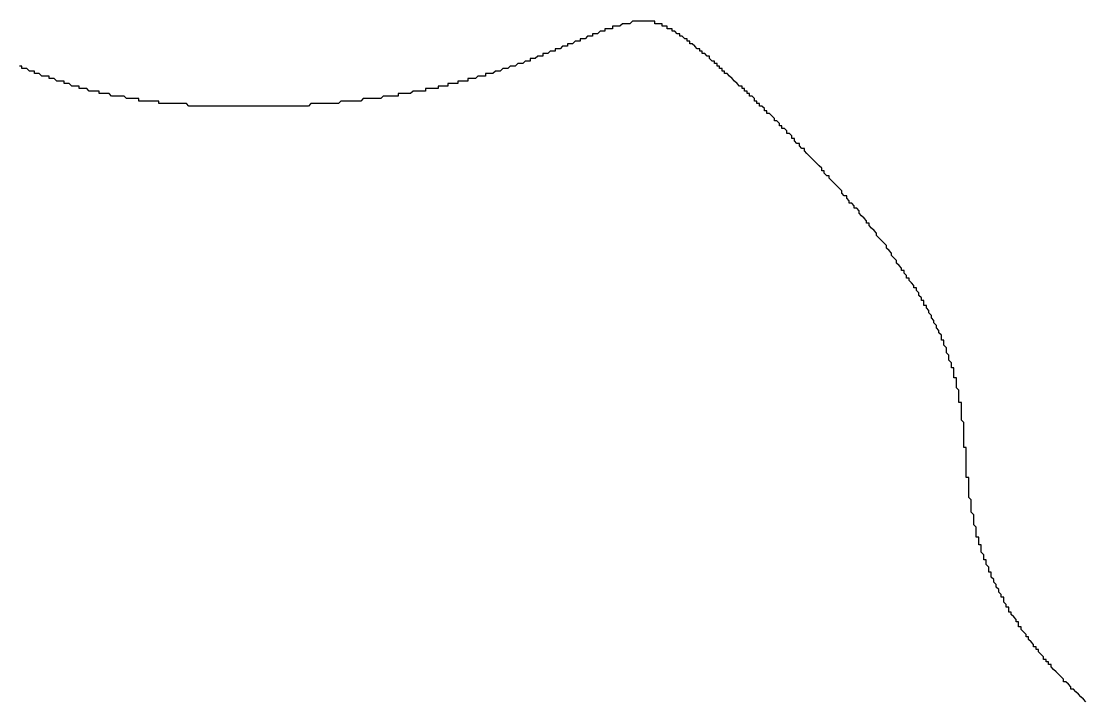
# Model space of a CAD drawing. Header units: millimetres. Extents: x 289 to 9778, y -894 to 6380.
# Drawn here: x 7131.967 to 7136.231, y 590.438 to 593.168 of the extents above; entities that cross this region are included whole.
import ezdxf

# ---------------------------------------------------------------- set-up
doc = ezdxf.new("R2010")
doc.units = ezdxf.units.MM

msp = doc.modelspace()

# ---------------------------------------------------------------- linework, layer by layer
msp.add_polyline3d([(7136.2397, 590.4375, 0), (7136.2297, 590.4475, 0), (7136.2297, 590.4475, 0), (7136.2197, 590.4575, 0), (7136.2197, 590.4575, 0), (7136.2197, 590.4575, 0), (7136.2097, 590.4675, 0), (7136.2097, 590.4675, 0), (7136.1997, 590.4775, 0), (7136.1997, 590.4775, 0), (7136.1897, 590.4875, 0), (7136.1897, 590.4875, 0), (7136.1797, 590.4875, 0), (7136.1797, 590.4975, 0), (7136.1797, 590.4975, 0), (7136.1697, 590.5075, 0), (7136.1697, 590.5075, 0), (7136.1597, 590.5175, 0), (7136.1597, 590.5175, 0), (7136.1497, 590.5175, 0), (7136.1497, 590.5275, 0), (7136.1497, 590.5275, 0), (7136.1397, 590.5375, 0), (7136.1397, 590.5375, 0), (7136.1297, 590.5475, 0), (7136.1297, 590.5475, 0), (7136.1197, 590.5575, 0), (7136.1197, 590.5575, 0), (7136.1197, 590.5575, 0), (7136.1097, 590.5675, 0), (7136.1097, 590.5675, 0), (7136.0997, 590.5775, 0), (7136.0997, 590.5775, 0), (7136.0997, 590.5875, 0), (7136.0897, 590.5875, 0), (7136.0897, 590.5975, 0), (7136.0797, 590.5975, 0), (7136.0797, 590.6075, 0), (7136.0697, 590.6075, 0), (7136.0697, 590.6175, 0), (7136.0697, 590.6175, 0), (7136.0597, 590.6275, 0), (7136.0597, 590.6275, 0), (7136.0497, 590.6375, 0), (7136.0497, 590.6375, 0), (7136.0497, 590.6475, 0), (7136.0397, 590.6475, 0), (7136.0397, 590.6575, 0), (7136.0297, 590.6575, 0), (7136.0297, 590.6675, 0), (7136.0297, 590.6675, 0), (7136.0197, 590.6775, 0), (7136.0197, 590.6775, 0), (7136.0097, 590.6875, 0), (7136.0097, 590.6875, 0), (7136.0097, 590.6975, 0), (7135.9997, 590.6975, 0), (7135.9997, 590.7075, 0), (7135.9997, 590.7075, 0), (7135.9897, 590.7175, 0), (7135.9897, 590.7175, 0), (7135.9797, 590.7275, 0), (7135.9797, 590.7275, 0), (7135.9797, 590.7375, 0), (7135.9697, 590.7375, 0), (7135.9697, 590.7475, 0), (7135.9697, 590.7575, 0), (7135.9597, 590.7575, 0), (7135.9597, 590.7675, 0), (7135.9597, 590.7675, 0), (7135.9497, 590.7775, 0), (7135.9497, 590.7775, 0), (7135.9397, 590.7875, 0), (7135.9397, 590.7875, 0), (7135.9397, 590.7975, 0), (7135.9297, 590.7975, 0), (7135.9297, 590.8075, 0), (7135.9297, 590.8175, 0), (7135.9197, 590.8175, 0), (7135.9197, 590.8275, 0), (7135.9197, 590.8275, 0), (7135.9097, 590.8375, 0), (7135.9097, 590.8375, 0), (7135.9097, 590.8475, 0), (7135.9097, 590.8575, 0), (7135.8997, 590.8575, 0), (7135.8997, 590.8675, 0), (7135.8997, 590.8675, 0), (7135.8897, 590.8775, 0), (7135.8897, 590.8875, 0), (7135.8897, 590.8875, 0), (7135.8797, 590.8975, 0), (7135.8797, 590.8975, 0), (7135.8797, 590.9075, 0), (7135.8697, 590.9175, 0), (7135.8697, 590.9175, 0), (7135.8697, 590.9275, 0), (7135.8697, 590.9275, 0), (7135.8597, 590.9375, 0), (7135.8597, 590.9475, 0), (7135.8597, 590.9475, 0), (7135.8597, 590.9575, 0), (7135.8497, 590.9575, 0), (7135.8497, 590.9675, 0), (7135.8497, 590.9775, 0), (7135.8497, 590.9775, 0), (7135.8397, 590.9875, 0), (7135.8397, 590.9975, 0), (7135.8397, 590.9975, 0), (7135.8397, 591.0075, 0), (7135.8297, 591.0075, 0), (7135.8297, 591.0175, 0), (7135.8297, 591.0275, 0), (7135.8297, 591.0275, 0), (7135.8197, 591.0375, 0), (7135.8197, 591.0475, 0), (7135.8197, 591.0475, 0), (7135.8197, 591.0575, 0), (7135.8197, 591.0675, 0), (7135.8097, 591.0675, 0), (7135.8097, 591.0775, 0), (7135.8097, 591.0875, 0), (7135.8097, 591.0875, 0), (7135.8097, 591.0975, 0), (7135.7997, 591.0975, 0), (7135.7997, 591.1075, 0), (7135.7997, 591.1175, 0), (7135.7997, 591.1175, 0), (7135.7997, 591.1275, 0), (7135.7997, 591.1375, 0), (7135.7997, 591.1375, 0), (7135.7897, 591.1475, 0), (7135.7897, 591.1575, 0), (7135.7897, 591.1575, 0), (7135.7897, 591.1675, 0), (7135.7897, 591.1775, 0), (7135.7897, 591.1775, 0), (7135.7897, 591.1875, 0), (7135.7797, 591.1975, 0), (7135.7797, 591.1975, 0), (7135.7797, 591.2075, 0), (7135.7797, 591.2075, 0), (7135.7797, 591.2175, 0), (7135.7797, 591.2275, 0), (7135.7797, 591.2275, 0), (7135.7797, 591.2375, 0), (7135.7797, 591.2475, 0), (7135.7797, 591.2475, 0), (7135.7697, 591.2575, 0), (7135.7697, 591.2575, 0), (7135.7697, 591.2675, 0), (7135.7697, 591.2775, 0), (7135.7697, 591.2775, 0), (7135.7697, 591.2875, 0), (7135.7697, 591.2975, 0), (7135.7697, 591.2975, 0), (7135.7697, 591.3075, 0), (7135.7697, 591.3075, 0), (7135.7697, 591.3175, 0), (7135.7697, 591.3275, 0), (7135.7697, 591.3275, 0), (7135.7697, 591.3375, 0), (7135.7597, 591.3375, 0), (7135.7597, 591.3475, 0), (7135.7597, 591.3575, 0), (7135.7597, 591.3575, 0), (7135.7597, 591.3675, 0), (7135.7597, 591.3675, 0), (7135.7597, 591.3775, 0), (7135.7597, 591.3875, 0), (7135.7597, 591.3875, 0), (7135.7597, 591.3975, 0), (7135.7597, 591.3975, 0), (7135.7597, 591.4075, 0), (7135.7597, 591.4175, 0), (7135.7597, 591.4175, 0), (7135.7597, 591.4275, 0), (7135.7597, 591.4275, 0), (7135.7597, 591.4375, 0), (7135.7597, 591.4375, 0), (7135.7597, 591.4475, 0), (7135.7597, 591.4575, 0), (7135.7497, 591.4575, 0), (7135.7497, 591.4675, 0), (7135.7497, 591.4675, 0), (7135.7497, 591.4775, 0), (7135.7497, 591.4775, 0), (7135.7497, 591.4875, 0), (7135.7497, 591.4975, 0), (7135.7497, 591.4975, 0), (7135.7497, 591.5075, 0), (7135.7497, 591.5075, 0), (7135.7497, 591.5175, 0), (7135.7497, 591.5175, 0), (7135.7497, 591.5275, 0), (7135.7497, 591.5375, 0), (7135.7497, 591.5375, 0), (7135.7497, 591.5475, 0), (7135.7497, 591.5475, 0), (7135.7497, 591.5575, 0), (7135.7497, 591.5575, 0), (7135.7397, 591.5675, 0), (7135.7397, 591.5675, 0), (7135.7397, 591.5775, 0), (7135.7397, 591.5875, 0), (7135.7397, 591.5875, 0), (7135.7397, 591.5975, 0), (7135.7397, 591.5975, 0), (7135.7397, 591.6075, 0), (7135.7397, 591.6075, 0), (7135.7397, 591.6175, 0), (7135.7397, 591.6175, 0), (7135.7397, 591.6275, 0), (7135.7397, 591.6375, 0), (7135.7297, 591.6375, 0), (7135.7297, 591.6475, 0), (7135.7297, 591.6475, 0), (7135.7297, 591.6575, 0), (7135.7297, 591.6575, 0), (7135.7297, 591.6675, 0), (7135.7297, 591.6675, 0), (7135.7297, 591.6775, 0), (7135.7297, 591.6875, 0), (7135.7297, 591.6875, 0), (7135.7197, 591.6975, 0), (7135.7197, 591.6975, 0), (7135.7197, 591.7075, 0), (7135.7197, 591.7075, 0), (7135.7197, 591.7175, 0), (7135.7197, 591.7175, 0), (7135.7197, 591.7275, 0), (7135.7197, 591.7375, 0), (7135.7097, 591.7375, 0), (7135.7097, 591.7475, 0), (7135.7097, 591.7475, 0), (7135.7097, 591.7575, 0), (7135.7097, 591.7575, 0), (7135.7097, 591.7675, 0), (7135.7097, 591.7775, 0), (7135.6997, 591.7775, 0), (7135.6997, 591.7875, 0), (7135.6997, 591.7875, 0), (7135.6997, 591.7975, 0), (7135.6997, 591.7975, 0), (7135.6897, 591.8075, 0), (7135.6897, 591.8175, 0), (7135.6897, 591.8175, 0), (7135.6897, 591.8275, 0), (7135.6897, 591.8275, 0), (7135.6797, 591.8375, 0), (7135.6797, 591.8375, 0), (7135.6797, 591.8475, 0), (7135.6797, 591.8575, 0), (7135.6797, 591.8575, 0), (7135.6697, 591.8675, 0), (7135.6697, 591.8675, 0), (7135.6697, 591.8775, 0), (7135.6697, 591.8875, 0), (7135.6597, 591.8875, 0), (7135.6597, 591.8975, 0), (7135.6597, 591.8975, 0), (7135.6597, 591.9075, 0), (7135.6497, 591.9175, 0), (7135.6497, 591.9175, 0), (7135.6497, 591.9275, 0), (7135.6397, 591.9375, 0), (7135.6397, 591.9375, 0), (7135.6397, 591.9475, 0), (7135.6397, 591.9475, 0), (7135.6297, 591.9575, 0), (7135.6297, 591.9675, 0), (7135.6297, 591.9675, 0), (7135.6197, 591.9775, 0), (7135.6197, 591.9875, 0), (7135.6197, 591.9875, 0), (7135.6097, 591.9975, 0), (7135.6097, 592.0075, 0), (7135.6097, 592.0075, 0), (7135.5997, 592.0175, 0), (7135.5997, 592.0275, 0), (7135.5897, 592.0275, 0), (7135.5897, 592.0375, 0), (7135.5897, 592.0475, 0), (7135.5797, 592.0475, 0), (7135.5797, 592.0575, 0), (7135.5697, 592.0675, 0), (7135.5697, 592.0675, 0), (7135.5697, 592.0775, 0), (7135.5597, 592.0875, 0), (7135.5597, 592.0975, 0), (7135.5497, 592.0975, 0), (7135.5497, 592.1075, 0), (7135.5397, 592.1175, 0), (7135.5397, 592.1175, 0), (7135.5297, 592.1275, 0), (7135.5297, 592.1375, 0), (7135.5197, 592.1375, 0), (7135.5197, 592.1475, 0), (7135.5097, 592.1575, 0), (7135.5097, 592.1675, 0), (7135.4997, 592.1675, 0), (7135.4997, 592.1775, 0), (7135.4897, 592.1875, 0), (7135.4897, 592.1875, 0), (7135.4797, 592.1975, 0), (7135.4797, 592.2075, 0), (7135.4697, 592.2175, 0), (7135.4697, 592.2175, 0), (7135.4597, 592.2275, 0), (7135.4597, 592.2375, 0), (7135.4497, 592.2475, 0), (7135.4497, 592.2475, 0), (7135.4397, 592.2575, 0), (7135.4397, 592.2675, 0), (7135.4297, 592.2775, 0), (7135.4297, 592.2775, 0), (7135.4197, 592.2875, 0), (7135.4097, 592.2975, 0), (7135.4097, 592.2975, 0), (7135.3997, 592.3075, 0), (7135.3997, 592.3175, 0), (7135.3897, 592.3275, 0), (7135.3897, 592.3275, 0), (7135.3797, 592.3375, 0), (7135.3697, 592.3475, 0), (7135.3697, 592.3575, 0), (7135.3597, 592.3575, 0), (7135.3597, 592.3675, 0), (7135.3497, 592.3775, 0), (7135.3397, 592.3875, 0), (7135.3397, 592.3875, 0), (7135.3297, 592.3975, 0), (7135.3297, 592.4075, 0), (7135.3197, 592.4175, 0), (7135.3097, 592.4175, 0), (7135.3097, 592.4275, 0), (7135.2997, 592.4375, 0), (7135.2897, 592.4375, 0), (7135.2897, 592.4475, 0), (7135.2797, 592.4575, 0), (7135.2797, 592.4675, 0), (7135.2697, 592.4675, 0), (7135.2597, 592.4775, 0), (7135.2597, 592.4875, 0), (7135.2497, 592.4975, 0), (7135.2497, 592.4975, 0), (7135.2397, 592.5075, 0), (7135.2297, 592.5175, 0), (7135.2297, 592.5175, 0), (7135.2197, 592.5275, 0), (7135.2097, 592.5375, 0), (7135.2097, 592.5475, 0), (7135.1997, 592.5475, 0), (7135.1897, 592.5575, 0), (7135.1897, 592.5675, 0), (7135.1797, 592.5675, 0), (7135.1797, 592.5775, 0), (7135.1697, 592.5875, 0), (7135.1597, 592.5975, 0), (7135.1597, 592.5975, 0), (7135.1497, 592.6075, 0), (7135.1397, 592.6175, 0), (7135.1397, 592.6175, 0), (7135.1297, 592.6275, 0), (7135.1197, 592.6375, 0), (7135.1197, 592.6375, 0), (7135.1097, 592.6475, 0), (7135.1097, 592.6575, 0), (7135.0997, 592.6575, 0), (7135.0897, 592.6675, 0), (7135.0897, 592.6775, 0), (7135.0797, 592.6775, 0), (7135.0697, 592.6875, 0), (7135.0697, 592.6975, 0), (7135.0597, 592.6975, 0), (7135.0597, 592.7075, 0), (7135.0497, 592.7175, 0), (7135.0397, 592.7175, 0), (7135.0397, 592.7275, 0), (7135.0297, 592.7375, 0), (7135.0197, 592.7375, 0), (7135.0197, 592.7475, 0), (7135.0097, 592.7475, 0), (7135.0097, 592.7575, 0), (7134.9997, 592.7675, 0), (7134.9897, 592.7675, 0), (7134.9897, 592.7775, 0), (7134.9797, 592.7875, 0), (7134.9797, 592.7875, 0), (7134.9697, 592.7975, 0), (7134.9597, 592.7975, 0), (7134.9597, 592.8075, 0), (7134.9497, 592.8075, 0), (7134.9497, 592.8175, 0), (7134.9397, 592.8275, 0), (7134.9297, 592.8275, 0), (7134.9297, 592.8375, 0), (7134.9197, 592.8375, 0), (7134.9197, 592.8475, 0), (7134.9097, 592.8475, 0), (7134.9097, 592.8575, 0), (7134.8997, 592.8675, 0), (7134.8897, 592.8675, 0), (7134.8897, 592.8775, 0), (7134.8797, 592.8775, 0), (7134.8797, 592.8875, 0), (7134.8697, 592.8875, 0), (7134.8697, 592.8975, 0), (7134.8597, 592.8975, 0), (7134.8597, 592.9075, 0), (7134.8497, 592.9075, 0), (7134.8397, 592.9175, 0), (7134.8397, 592.9175, 0), (7134.8297, 592.9275, 0), (7134.8297, 592.9275, 0), (7134.8197, 592.9375, 0), (7134.8197, 592.9375, 0), (7134.8097, 592.9475, 0), (7134.8097, 592.9475, 0), (7134.7997, 592.9575, 0), (7134.7997, 592.9575, 0), (7134.7897, 592.9575, 0), (7134.7897, 592.9675, 0), (7134.7797, 592.9675, 0), (7134.7797, 592.9775, 0), (7134.7697, 592.9775, 0), (7134.7697, 592.9875, 0), (7134.7697, 592.9875, 0), (7134.7597, 592.9875, 0), (7134.7597, 592.9975, 0), (7134.7497, 592.9975, 0), (7134.7497, 593.0075, 0), (7134.7397, 593.0075, 0), (7134.7397, 593.0075, 0), (7134.7297, 593.0175, 0), (7134.7297, 593.0175, 0), (7134.7297, 593.0275, 0), (7134.7197, 593.0275, 0), (7134.7197, 593.0275, 0), (7134.7097, 593.0375, 0), (7134.7097, 593.0375, 0), (7134.6997, 593.0375, 0), (7134.6997, 593.0475, 0), (7134.6997, 593.0475, 0), (7134.6897, 593.0475, 0), (7134.6897, 593.0575, 0), (7134.6897, 593.0575, 0), (7134.6797, 593.0575, 0), (7134.6797, 593.0575, 0), (7134.6697, 593.0675, 0), (7134.6697, 593.0675, 0), (7134.6697, 593.0675, 0), (7134.6597, 593.0775, 0), (7134.6597, 593.0775, 0), (7134.6597, 593.0775, 0), (7134.6497, 593.0775, 0), (7134.6497, 593.0875, 0), (7134.6497, 593.0875, 0), (7134.6397, 593.0875, 0), (7134.6397, 593.0875, 0), (7134.6397, 593.0975, 0), (7134.6297, 593.0975, 0), (7134.6297, 593.0975, 0), (7134.6297, 593.0975, 0), (7134.6197, 593.1075, 0), (7134.6197, 593.1075, 0), (7134.6197, 593.1075, 0), (7134.6097, 593.1075, 0), (7134.6097, 593.1075, 0), (7134.6097, 593.1175, 0), (7134.5997, 593.1175, 0), (7134.5997, 593.1175, 0), (7134.5997, 593.1175, 0), (7134.5997, 593.1175, 0), (7134.5897, 593.1275, 0), (7134.5897, 593.1275, 0), (7134.5897, 593.1275, 0), (7134.5797, 593.1275, 0), (7134.5797, 593.1275, 0), (7134.5797, 593.1275, 0), (7134.5797, 593.1375, 0), (7134.5697, 593.1375, 0), (7134.5697, 593.1375, 0), (7134.5697, 593.1375, 0), (7134.5697, 593.1375, 0), (7134.5597, 593.1375, 0), (7134.5597, 593.1375, 0), (7134.5597, 593.1375, 0), (7134.5597, 593.1475, 0), (7134.5597, 593.1475, 0), (7134.5497, 593.1475, 0), (7134.5497, 593.1475, 0), (7134.5497, 593.1475, 0), (7134.5497, 593.1475, 0), (7134.5497, 593.1475, 0), (7134.5397, 593.1475, 0), (7134.5397, 593.1475, 0), (7134.5397, 593.1475, 0), (7134.5397, 593.1575, 0), (7134.5397, 593.1575, 0), (7134.5297, 593.1575, 0), (7134.5297, 593.1575, 0), (7134.5297, 593.1575, 0), (7134.5297, 593.1575, 0), (7134.5297, 593.1575, 0), (7134.5197, 593.1575, 0), (7134.5197, 593.1575, 0), (7134.5197, 593.1575, 0), (7134.5197, 593.1575, 0), (7134.5197, 593.1575, 0), (7134.5197, 593.1575, 0), (7134.5197, 593.1575, 0), (7134.5097, 593.1575, 0), (7134.5097, 593.1675, 0), (7134.5097, 593.1675, 0), (7134.5097, 593.1675, 0), (7134.5097, 593.1675, 0), (7134.5097, 593.1675, 0), (7134.4997, 593.1675, 0), (7134.4997, 593.1675, 0), (7134.4997, 593.1675, 0), (7134.4997, 593.1675, 0), (7134.4997, 593.1675, 0), (7134.4997, 593.1675, 0), (7134.4997, 593.1675, 0), (7134.4897, 593.1675, 0), (7134.4897, 593.1675, 0), (7134.4897, 593.1675, 0), (7134.4897, 593.1675, 0), (7134.4897, 593.1675, 0), (7134.4897, 593.1675, 0), (7134.4897, 593.1675, 0), (7134.4897, 593.1675, 0), (7134.4797, 593.1675, 0), (7134.4797, 593.1675, 0), (7134.4797, 593.1675, 0), (7134.4797, 593.1675, 0), (7134.4797, 593.1675, 0), (7134.4797, 593.1675, 0), (7134.4797, 593.1675, 0), (7134.4697, 593.1675, 0), (7134.4697, 593.1675, 0), (7134.4697, 593.1675, 0), (7134.4697, 593.1675, 0), (7134.4697, 593.1675, 0), (7134.4697, 593.1675, 0), (7134.4697, 593.1675, 0), (7134.4597, 593.1675, 0), (7134.4597, 593.1675, 0), (7134.4597, 593.1675, 0), (7134.4597, 593.1675, 0), (7134.4597, 593.1675, 0), (7134.4597, 593.1675, 0), (7134.4497, 593.1675, 0), (7134.4497, 593.1675, 0), (7134.4497, 593.1675, 0), (7134.4497, 593.1675, 0), (7134.4497, 593.1675, 0), (7134.4497, 593.1675, 0), (7134.4397, 593.1675, 0), (7134.4397, 593.1675, 0), (7134.4397, 593.1675, 0), (7134.4397, 593.1675, 0), (7134.4397, 593.1675, 0), (7134.4297, 593.1675, 0), (7134.4297, 593.1675, 0), (7134.4297, 593.1675, 0), (7134.4297, 593.1675, 0), (7134.4297, 593.1675, 0), (7134.4197, 593.1675, 0), (7134.4197, 593.1675, 0), (7134.4197, 593.1675, 0), (7134.4197, 593.1675, 0), (7134.4197, 593.1675, 0), (7134.4097, 593.1575, 0), (7134.4097, 593.1575, 0), (7134.4097, 593.1575, 0), (7134.4097, 593.1575, 0), (7134.3997, 593.1575, 0), (7134.3997, 593.1575, 0), (7134.3997, 593.1575, 0), (7134.3997, 593.1575, 0), (7134.3997, 593.1575, 0), (7134.3897, 593.1575, 0), (7134.3897, 593.1575, 0), (7134.3897, 593.1575, 0), (7134.3897, 593.1575, 0), (7134.3797, 593.1575, 0), (7134.3797, 593.1575, 0), (7134.3797, 593.1575, 0), (7134.3797, 593.1575, 0), (7134.3697, 593.1475, 0), (7134.3697, 593.1475, 0), (7134.3697, 593.1475, 0), (7134.3597, 593.1475, 0), (7134.3597, 593.1475, 0), (7134.3597, 593.1475, 0), (7134.3597, 593.1475, 0), (7134.3497, 593.1475, 0), (7134.3497, 593.1475, 0), (7134.3497, 593.1475, 0), (7134.3497, 593.1475, 0), (7134.3397, 593.1475, 0), (7134.3397, 593.1375, 0), (7134.3397, 593.1375, 0), (7134.3297, 593.1375, 0), (7134.3297, 593.1375, 0), (7134.3297, 593.1375, 0), (7134.3197, 593.1375, 0), (7134.3197, 593.1375, 0), (7134.3197, 593.1375, 0), (7134.3197, 593.1375, 0), (7134.3097, 593.1375, 0), (7134.3097, 593.1275, 0), (7134.3097, 593.1275, 0), (7134.2997, 593.1275, 0), (7134.2997, 593.1275, 0), (7134.2997, 593.1275, 0), (7134.2897, 593.1275, 0), (7134.2897, 593.1275, 0), (7134.2897, 593.1275, 0), (7134.2797, 593.1175, 0), (7134.2797, 593.1175, 0), (7134.2797, 593.1175, 0), (7134.2697, 593.1175, 0), (7134.2697, 593.1175, 0), (7134.2697, 593.1175, 0), (7134.2597, 593.1175, 0), (7134.2597, 593.1175, 0), (7134.2597, 593.1075, 0), (7134.2497, 593.1075, 0), (7134.2497, 593.1075, 0), (7134.2497, 593.1075, 0), (7134.2397, 593.1075, 0), (7134.2397, 593.1075, 0), (7134.2397, 593.1075, 0), (7134.2297, 593.0975, 0), (7134.2297, 593.0975, 0), (7134.2297, 593.0975, 0), (7134.2197, 593.0975, 0), (7134.2197, 593.0975, 0), (7134.2197, 593.0975, 0), (7134.2097, 593.0975, 0), (7134.2097, 593.0875, 0), (7134.2097, 593.0875, 0), (7134.1997, 593.0875, 0), (7134.1997, 593.0875, 0), (7134.1897, 593.0875, 0), (7134.1897, 593.0875, 0), (7134.1897, 593.0875, 0), (7134.1797, 593.0775, 0), (7134.1797, 593.0775, 0), (7134.1797, 593.0775, 0), (7134.1697, 593.0775, 0), (7134.1697, 593.0775, 0), (7134.1597, 593.0775, 0), (7134.1597, 593.0675, 0), (7134.1597, 593.0675, 0), (7134.1497, 593.0675, 0), (7134.1497, 593.0675, 0), (7134.1397, 593.0675, 0), (7134.1397, 593.0675, 0), (7134.1397, 593.0675, 0), (7134.1297, 593.0575, 0), (7134.1297, 593.0575, 0), (7134.1297, 593.0575, 0), (7134.1197, 593.0575, 0), (7134.1197, 593.0575, 0), (7134.1097, 593.0575, 0), (7134.1097, 593.0475, 0), (7134.0997, 593.0475, 0), (7134.0997, 593.0475, 0), (7134.0997, 593.0475, 0), (7134.0897, 593.0475, 0), (7134.0897, 593.0475, 0), (7134.0797, 593.0375, 0), (7134.0797, 593.0375, 0), (7134.0797, 593.0375, 0), (7134.0697, 593.0375, 0), (7134.0697, 593.0375, 0), (7134.0597, 593.0375, 0), (7134.0597, 593.0275, 0), (7134.0597, 593.0275, 0), (7134.0497, 593.0275, 0), (7134.0497, 593.0275, 0), (7134.0397, 593.0275, 0), (7134.0397, 593.0275, 0), (7134.0297, 593.0175, 0), (7134.0297, 593.0175, 0), (7134.0297, 593.0175, 0), (7134.0197, 593.0175, 0), (7134.0197, 593.0175, 0), (7134.0097, 593.0175, 0), (7134.0097, 593.0075, 0), (7133.9997, 593.0075, 0), (7133.9997, 593.0075, 0), (7133.9897, 593.0075, 0), (7133.9897, 593.0075, 0), (7133.9897, 593.0075, 0), (7133.9797, 592.9975, 0), (7133.9797, 592.9975, 0), (7133.9697, 592.9975, 0), (7133.9697, 592.9975, 0), (7133.9597, 592.9975, 0), (7133.9597, 592.9975, 0), (7133.9497, 592.9875, 0), (7133.9497, 592.9875, 0), (7133.9397, 592.9875, 0), (7133.9397, 592.9875, 0), (7133.9397, 592.9875, 0), (7133.9297, 592.9875, 0), (7133.9297, 592.9875, 0), (7133.9197, 592.9775, 0), (7133.9197, 592.9775, 0), (7133.9097, 592.9775, 0), (7133.9097, 592.9775, 0), (7133.8997, 592.9775, 0), (7133.8997, 592.9775, 0), (7133.8897, 592.9675, 0), (7133.8897, 592.9675, 0), (7133.8797, 592.9675, 0), (7133.8797, 592.9675, 0), (7133.8797, 592.9675, 0), (7133.8697, 592.9675, 0), (7133.8697, 592.9675, 0), (7133.8597, 592.9575, 0), (7133.8597, 592.9575, 0), (7133.8497, 592.9575, 0), (7133.8497, 592.9575, 0), (7133.8397, 592.9575, 0), (7133.8397, 592.9575, 0), (7133.8297, 592.9575, 0), (7133.8297, 592.9475, 0), (7133.8197, 592.9475, 0), (7133.8197, 592.9475, 0), (7133.8097, 592.9475, 0), (7133.8097, 592.9475, 0), (7133.7997, 592.9475, 0), (7133.7997, 592.9475, 0), (7133.7897, 592.9375, 0), (7133.7897, 592.9375, 0), (7133.7797, 592.9375, 0), (7133.7797, 592.9375, 0), (7133.7697, 592.9375, 0), (7133.7697, 592.9375, 0), (7133.7597, 592.9375, 0), (7133.7597, 592.9275, 0), (7133.7497, 592.9275, 0), (7133.7497, 592.9275, 0), (7133.7397, 592.9275, 0), (7133.7397, 592.9275, 0), (7133.7297, 592.9275, 0), (7133.7297, 592.9275, 0), (7133.7197, 592.9275, 0), (7133.7197, 592.9175, 0), (7133.7097, 592.9175, 0), (7133.7097, 592.9175, 0), (7133.6997, 592.9175, 0), (7133.6997, 592.9175, 0), (7133.6897, 592.9175, 0), (7133.6897, 592.9175, 0), (7133.6797, 592.9175, 0), (7133.6797, 592.9075, 0), (7133.6697, 592.9075, 0), (7133.6697, 592.9075, 0), (7133.6597, 592.9075, 0), (7133.6597, 592.9075, 0), (7133.6497, 592.9075, 0), (7133.6497, 592.9075, 0), (7133.6397, 592.9075, 0), (7133.6397, 592.8975, 0), (7133.6297, 592.8975, 0), (7133.6297, 592.8975, 0), (7133.6197, 592.8975, 0), (7133.6197, 592.8975, 0), (7133.6097, 592.8975, 0), (7133.6097, 592.8975, 0), (7133.5997, 592.8975, 0), (7133.5897, 592.8975, 0), (7133.5897, 592.8875, 0), (7133.5797, 592.8875, 0), (7133.5797, 592.8875, 0), (7133.5697, 592.8875, 0), (7133.5697, 592.8875, 0), (7133.5597, 592.8875, 0), (7133.5597, 592.8875, 0), (7133.5497, 592.8875, 0), (7133.5497, 592.8875, 0), (7133.5397, 592.8875, 0), (7133.5297, 592.8775, 0), (7133.5297, 592.8775, 0), (7133.5197, 592.8775, 0), (7133.5197, 592.8775, 0), (7133.5097, 592.8775, 0), (7133.5097, 592.8775, 0), (7133.4997, 592.8775, 0), (7133.4997, 592.8775, 0), (7133.4897, 592.8775, 0), (7133.4797, 592.8775, 0), (7133.4797, 592.8675, 0), (7133.4697, 592.8675, 0), (7133.4697, 592.8675, 0), (7133.4597, 592.8675, 0), (7133.4597, 592.8675, 0), (7133.4497, 592.8675, 0), (7133.4497, 592.8675, 0), (7133.4397, 592.8675, 0), (7133.4297, 592.8675, 0), (7133.4297, 592.8675, 0), (7133.4197, 592.8675, 0), (7133.4197, 592.8675, 0), (7133.4097, 592.8575, 0), (7133.3997, 592.8575, 0), (7133.3997, 592.8575, 0), (7133.3897, 592.8575, 0), (7133.3897, 592.8575, 0), (7133.3797, 592.8575, 0), (7133.3797, 592.8575, 0), (7133.3697, 592.8575, 0), (7133.3597, 592.8575, 0), (7133.3597, 592.8575, 0), (7133.3497, 592.8575, 0), (7133.3497, 592.8575, 0), (7133.3397, 592.8575, 0), (7133.3297, 592.8475, 0), (7133.3297, 592.8475, 0), (7133.3197, 592.8475, 0), (7133.3197, 592.8475, 0), (7133.3097, 592.8475, 0), (7133.2997, 592.8475, 0), (7133.2997, 592.8475, 0), (7133.2897, 592.8475, 0), (7133.2797, 592.8475, 0), (7133.2797, 592.8475, 0), (7133.2697, 592.8475, 0), (7133.2697, 592.8475, 0), (7133.2597, 592.8475, 0), (7133.2497, 592.8475, 0), (7133.2497, 592.8475, 0), (7133.2397, 592.8375, 0), (7133.2297, 592.8375, 0), (7133.2297, 592.8375, 0), (7133.2197, 592.8375, 0), (7133.2197, 592.8375, 0), (7133.2097, 592.8375, 0), (7133.1997, 592.8375, 0), (7133.1997, 592.8375, 0), (7133.1897, 592.8375, 0), (7133.1797, 592.8375, 0), (7133.1797, 592.8375, 0), (7133.1697, 592.8375, 0), (7133.1597, 592.8375, 0), (7133.1597, 592.8375, 0), (7133.1497, 592.8375, 0), (7133.1497, 592.8375, 0), (7133.1397, 592.8375, 0), (7133.1297, 592.8375, 0), (7133.1297, 592.8375, 0), (7133.1197, 592.8275, 0), (7133.1097, 592.8275, 0), (7133.1097, 592.8275, 0), (7133.0997, 592.8275, 0), (7133.0897, 592.8275, 0), (7133.0897, 592.8275, 0), (7133.0797, 592.8275, 0), (7133.0697, 592.8275, 0), (7133.0697, 592.8275, 0), (7133.0597, 592.8275, 0), (7133.0497, 592.8275, 0), (7133.0497, 592.8275, 0), (7133.0397, 592.8275, 0), (7133.0297, 592.8275, 0), (7133.0297, 592.8275, 0), (7133.0197, 592.8275, 0), (7133.0097, 592.8275, 0), (7133.0097, 592.8275, 0), (7132.9997, 592.8275, 0), (7132.9897, 592.8275, 0), (7132.9897, 592.8275, 0), (7132.9797, 592.8275, 0), (7132.9697, 592.8275, 0), (7132.9697, 592.8275, 0), (7132.9597, 592.8275, 0), (7132.9497, 592.8275, 0), (7132.9497, 592.8275, 0), (7132.9397, 592.8275, 0), (7132.9297, 592.8275, 0), (7132.9297, 592.8275, 0), (7132.9197, 592.8275, 0), (7132.9097, 592.8275, 0), (7132.9097, 592.8275, 0), (7132.8997, 592.8275, 0), (7132.8897, 592.8275, 0), (7132.8897, 592.8275, 0), (7132.8797, 592.8275, 0), (7132.8697, 592.8275, 0), (7132.8597, 592.8275, 0), (7132.8597, 592.8275, 0), (7132.8497, 592.8275, 0), (7132.8397, 592.8275, 0), (7132.8397, 592.8275, 0), (7132.8297, 592.8275, 0), (7132.8197, 592.8275, 0), (7132.8197, 592.8275, 0), (7132.8097, 592.8275, 0), (7132.7997, 592.8275, 0), (7132.7997, 592.8275, 0), (7132.7897, 592.8275, 0), (7132.7797, 592.8275, 0), (7132.7797, 592.8275, 0), (7132.7697, 592.8275, 0), (7132.7597, 592.8275, 0), (7132.7597, 592.8275, 0), (7132.7497, 592.8275, 0), (7132.7397, 592.8275, 0), (7132.7297, 592.8275, 0), (7132.7297, 592.8275, 0), (7132.7197, 592.8275, 0), (7132.7097, 592.8275, 0), (7132.7097, 592.8275, 0), (7132.6997, 592.8275, 0), (7132.6897, 592.8275, 0), (7132.6897, 592.8275, 0), (7132.6797, 592.8275, 0), (7132.6697, 592.8275, 0), (7132.6697, 592.8275, 0), (7132.6597, 592.8275, 0), (7132.6497, 592.8275, 0), (7132.6497, 592.8275, 0), (7132.6397, 592.8275, 0), (7132.6297, 592.8375, 0), (7132.6297, 592.8375, 0), (7132.6197, 592.8375, 0), (7132.6097, 592.8375, 0), (7132.6097, 592.8375, 0), (7132.5997, 592.8375, 0), (7132.5897, 592.8375, 0), (7132.5797, 592.8375, 0), (7132.5797, 592.8375, 0), (7132.5697, 592.8375, 0), (7132.5597, 592.8375, 0), (7132.5597, 592.8375, 0), (7132.5497, 592.8375, 0), (7132.5397, 592.8375, 0), (7132.5397, 592.8375, 0), (7132.5297, 592.8375, 0), (7132.5197, 592.8375, 0), (7132.5197, 592.8475, 0), (7132.5097, 592.8475, 0), (7132.4997, 592.8475, 0), (7132.4997, 592.8475, 0), (7132.4897, 592.8475, 0), (7132.4797, 592.8475, 0), (7132.4797, 592.8475, 0), (7132.4697, 592.8475, 0), (7132.4597, 592.8475, 0), (7132.4597, 592.8475, 0), (7132.4497, 592.8475, 0), (7132.4397, 592.8475, 0), (7132.4397, 592.8575, 0), (7132.4297, 592.8575, 0), (7132.4197, 592.8575, 0), (7132.4197, 592.8575, 0), (7132.4097, 592.8575, 0), (7132.3997, 592.8575, 0), (7132.3997, 592.8575, 0), (7132.3897, 592.8575, 0), (7132.3897, 592.8575, 0), (7132.3797, 592.8675, 0), (7132.3697, 592.8675, 0), (7132.3697, 592.8675, 0), (7132.3597, 592.8675, 0), (7132.3497, 592.8675, 0), (7132.3497, 592.8675, 0), (7132.3397, 592.8675, 0), (7132.3297, 592.8675, 0), (7132.3297, 592.8675, 0), (7132.3197, 592.8775, 0), (7132.3097, 592.8775, 0), (7132.3097, 592.8775, 0), (7132.2997, 592.8775, 0), (7132.2997, 592.8775, 0), (7132.2897, 592.8775, 0), (7132.2797, 592.8775, 0), (7132.2797, 592.8875, 0), (7132.2697, 592.8875, 0), (7132.2597, 592.8875, 0), (7132.2597, 592.8875, 0), (7132.2497, 592.8875, 0), (7132.2497, 592.8875, 0), (7132.2397, 592.8875, 0), (7132.2297, 592.8975, 0), (7132.2297, 592.8975, 0), (7132.2197, 592.8975, 0), (7132.2197, 592.8975, 0), (7132.2097, 592.8975, 0), (7132.1997, 592.8975, 0), (7132.1997, 592.9075, 0), (7132.1897, 592.9075, 0), (7132.1897, 592.9075, 0), (7132.1797, 592.9075, 0), (7132.1797, 592.9075, 0), (7132.1697, 592.9075, 0), (7132.1597, 592.9175, 0), (7132.1597, 592.9175, 0), (7132.1497, 592.9175, 0), (7132.1497, 592.9175, 0), (7132.1397, 592.9175, 0), (7132.1397, 592.9275, 0), (7132.1297, 592.9275, 0), (7132.1197, 592.9275, 0), (7132.1197, 592.9275, 0), (7132.1097, 592.9275, 0), (7132.1097, 592.9275, 0), (7132.0997, 592.9375, 0), (7132.0997, 592.9375, 0), (7132.0897, 592.9375, 0), (7132.0897, 592.9375, 0), (7132.0797, 592.9375, 0), (7132.0797, 592.9475, 0), (7132.0697, 592.9475, 0), (7132.0697, 592.9475, 0), (7132.0597, 592.9475, 0), (7132.0497, 592.9475, 0), (7132.0497, 592.9475, 0), (7132.0397, 592.9575, 0), (7132.0397, 592.9575, 0), (7132.0297, 592.9575, 0), (7132.0297, 592.9575, 0), (7132.0197, 592.9575, 0), (7132.0197, 592.9675, 0), (7132.0097, 592.9675, 0), (7132.0097, 592.9675, 0), (7131.9997, 592.9675, 0), (7131.9997, 592.9675, 0), (7131.9897, 592.9775, 0), (7131.9897, 592.9775, 0), (7131.9797, 592.9775, 0), (7131.9797, 592.9775, 0), (7131.9797, 592.9775, 0), (7131.9697, 592.9775, 0), (7131.9697, 592.9875, 0), (7131.9597, 592.9875, 0)])

doc.saveas('drawing.dxf')
